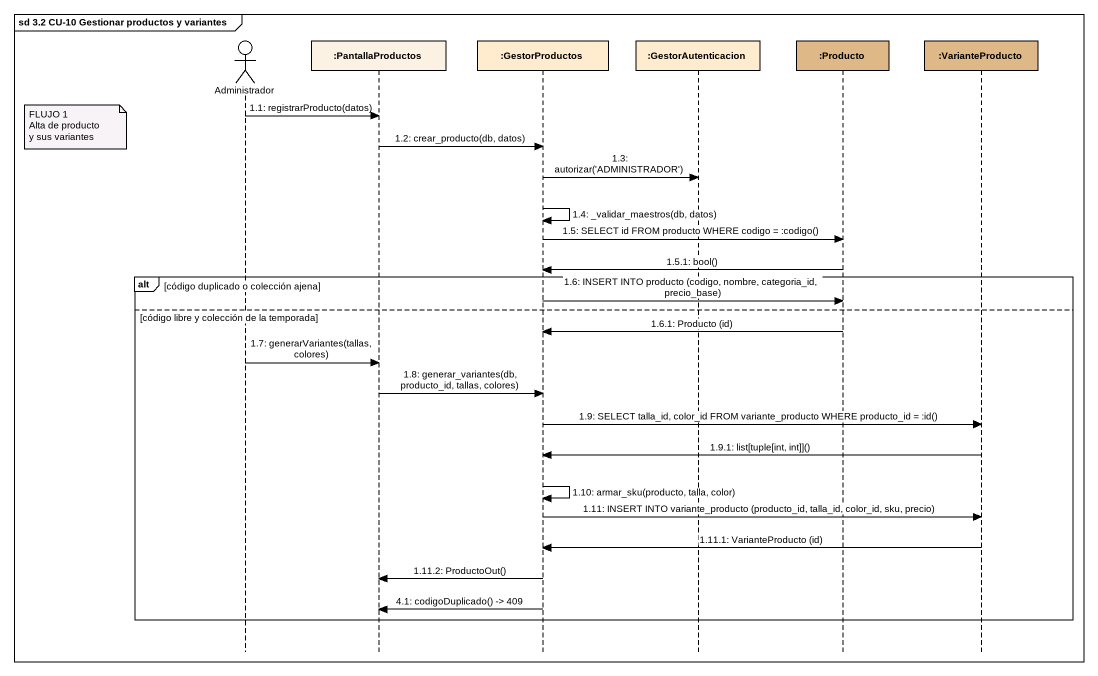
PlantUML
@startuml
mainframe sd 3.2 CU-10 Gestionar productos y variantes
hide footbox
actor Administrador
participant ":PantallaProductos" as PantallaProductos
participant ":GestorProductos" as GestorProductos #FFEBCD
participant ":GestorAutenticacion" as GestorAutenticacion #FFEBCD
participant ":Producto" as Producto #DEB887
participant ":VarianteProducto" as VarianteProducto #DEB887

Administrador -> PantallaProductos : 1.1: registrarProducto(datos)
note left of Administrador
  FLUJO 1
  Alta de producto
  y sus variantes
end note
PantallaProductos -> GestorProductos : 1.2: crear_producto(db, datos)
GestorProductos -> GestorAutenticacion : 1.3: autorizar('ADMINISTRADOR')
GestorProductos -> GestorProductos : 1.4: _validar_maestros(db, datos)
GestorProductos -> Producto : 1.5: SELECT id FROM producto WHERE codigo = :codigo()
Producto -> GestorProductos : 1.5.1: bool()
alt código duplicado o colección ajena
  GestorProductos -> Producto : 1.6: INSERT INTO producto (codigo, nombre, categoria_id, precio_base)
else código libre y colección de la temporada
  Producto -> GestorProductos : 1.6.1: Producto (id)
  Administrador -> PantallaProductos : 1.7: generarVariantes(tallas, colores)
  PantallaProductos -> GestorProductos : 1.8: generar_variantes(db, producto_id, tallas, colores)
  GestorProductos -> VarianteProducto : 1.9: SELECT talla_id, color_id FROM variante_producto WHERE producto_id = :id()
  VarianteProducto -> GestorProductos : 1.9.1: list[tuple[int, int]]()
  GestorProductos -> GestorProductos : 1.10: armar_sku(producto, talla, color)
  GestorProductos -> VarianteProducto : 1.11: INSERT INTO variante_producto (producto_id, talla_id, color_id, sku, precio)
  VarianteProducto -> GestorProductos : 1.11.1: VarianteProducto (id)
  GestorProductos -> PantallaProductos : 1.11.2: ProductoOut()
  GestorProductos -> PantallaProductos : 4.1: codigoDuplicado() -> 409
end
@enduml
